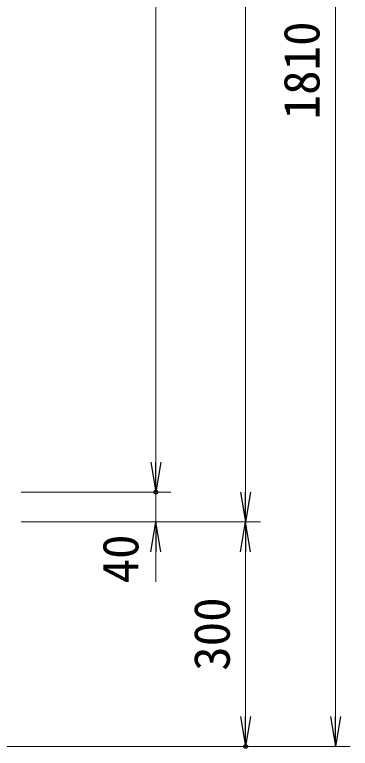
# Model space of a CAD drawing. Units: millimetres, scale not verified. Extents: x -4200 to 4200, y -2970 to 2970.
# Drawn here: x -828 to -380, y -59 to 921 of the extents above; entities that cross this region are included whole.
import ezdxf
from ezdxf.enums import TextEntityAlignment as Align

# ---------------------------------------------------------------- set-up
doc = ezdxf.new("R2010")
doc.units = ezdxf.units.MM
doc.header["$LTSCALE"] = 10
doc.header["$PDMODE"] = 32
doc.header["$PDSIZE"] = 5
doc.layers.add('0-5_D-STR-DIM', color=7, linetype='Continuous', lineweight=13)
doc.layers.add('0-6_0', color=7, linetype='Continuous', lineweight=25)
doc.layers.add('0-7_Defpoints', color=8, linetype='Continuous')
doc.styles.add('ＭＳ ゴシック', font='')
doc.styles.get('ＭＳ ゴシック').set_extended_font_data('MS Gothic')

# ---------------------------------------------------------------- blocks, each defined once
blk = doc.blocks.new('_Open')
at = {"layer": '0-6_0'}
blk.add_line((-10, 1.667), (0, 0), dxfattribs=at)
blk.add_lwpolyline([(-10, -1.667), (0, 0), (-10, 0)], dxfattribs=at)

msp = doc.modelspace()

# ---------------------------------------------------------------- linework, layer by layer
at = {"layer": '0-5_D-STR-DIM'}
for p, q in [((-399.53, -16.96), (-399.53, 1713.04)), ((-639.53, 323.04), (-639.53, 1703.04)), ((-519.53, 283.04), (-519.53, 1703.04)), ((-639.53, 323.04), (-639.53, 363.04)), ((-819.53, 283.04), (-619.53, 283.04)), ((-819.53, 283.04), (-619.53, 283.04)), ((-639.53, 243.04), (-639.53, 283.04)), ((-819.53, 243.04), (-619.53, 243.04)), ((-819.53, 243.04), (-499.53, 243.04)), ((-819.53, 243.04), (-499.53, 243.04)), ((-639.53, 203.04), (-639.53, 163.04)), ((-519.53, 203.04), (-519.53, -16.96)), ((-1233.03, -56.96), (-379.53, -56.96)), ((-1233.03, -56.96), (-499.53, -56.96))]:
    msp.add_line(p, q, dxfattribs=at)
at = {"layer": '0-7_Defpoints'}
for p in [(-639.53, 283.04), (-519.53, -56.96)]:
    msp.add_point(p, dxfattribs=at)

# ---------------------------------------------------------------- block references
at = {"layer": '0-5_D-STR-DIM', "xscale": 4, "yscale": 4}
for p, rotation in [((-639.53, 283.04), 270), ((-639.53, 283.04), 270), ((-519.53, 243.04), 270), ((-639.53, 243.04), 90), ((-519.53, 243.04), 90), ((-519.53, -56.96), 270), ((-399.53, -56.96), 270)]:
    msp.add_blockref('_Open', p, dxfattribs=dict(at, rotation=rotation))

# ---------------------------------------------------------------- texts
at = {"layer": '0-5_D-STR-DIM', "style": 'ＭＳ ゴシック'}
for s, p in [('1810', (-406.27, 781.14)), ('40', (-648.43, 160.94)), ('300', (-526.27, 44.16))]:
    msp.add_text(s, height=48.09, rotation=90, dxfattribs=at).set_placement(p, align=Align.BOTTOM_LEFT)

doc.saveas('drawing.dxf')
